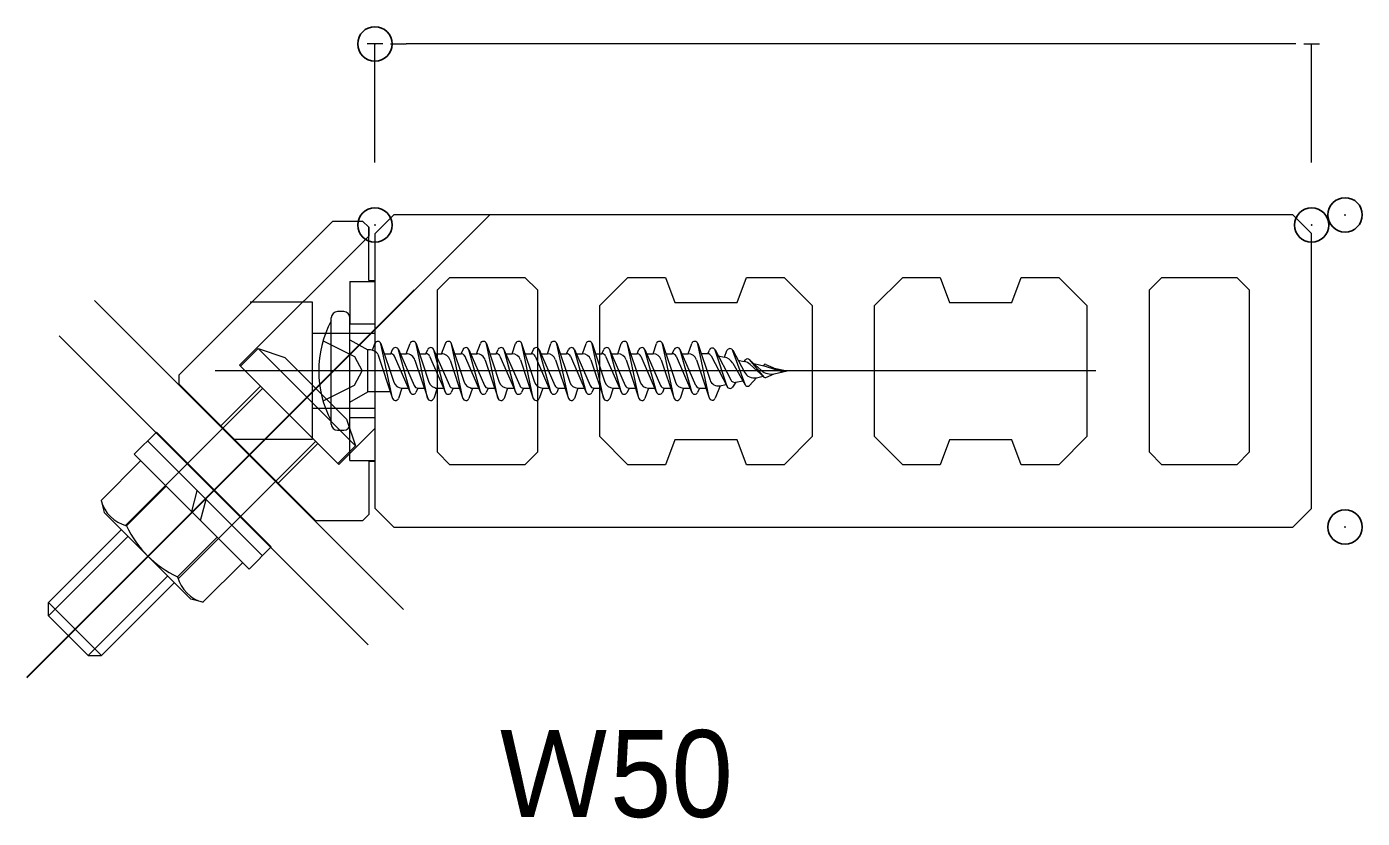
# Model space of a CAD drawing. Units: millimetres, scale not verified. Extents: x -1200 to 1200, y -500 to 500.
# Drawn here: x 717.85 to 739.24, y -435.65 to -422.98 of the extents above; entities that cross this region are included whole.
import ezdxf
from ezdxf.enums import TextEntityAlignment as Align

# ---------------------------------------------------------------- set-up
doc = ezdxf.new("R2010")
doc.units = ezdxf.units.MM
doc.header["$LTSCALE"] = 1.1
doc.header["$PDMODE"] = 32
doc.header["$PDSIZE"] = 0.55
for name, color, linetype, lineweight in [('0-0_一般', 7, 'Continuous', 9), ('0-1_0', 7, 'Continuous', 9), ('0-4_ルーバー', 7, 'Continuous', 9), ('0-9_傾斜ピース', 7, 'Continuous', 9)]:
    doc.layers.add(name, color=color, linetype=linetype, lineweight=lineweight)
doc.layers.add('0-A_Defpoints', color=7, linetype='Continuous')
doc.styles.add('Osaka', font='')
doc.styles.get('Osaka').set_extended_font_data('Osaka')

# ---------------------------------------------------------------- blocks, each defined once
blk = doc.blocks.new('グループ-44-1')
at = {"layer": '0-4_ルーバー'}
for points in [[(134710.58, 166592.76), (134703.13, 166600.21), (134343.13, 166600.21), (134335.58, 166592.66), (134335.58, 166482.76), (134343.13, 166475.21), (134703.13, 166475.21), (134710.58, 166482.66)], [(134395.59, 166500.21), (134365.58, 166500.21), (134360.58, 166505.21), (134360.58, 166570.21), (134365.58, 166575.21), (134395.59, 166575.21), (134400.59, 166570.21), (134400.59, 166505.21)], [(134451.85, 166500.21), (134436.84, 166500.21), (134425.59, 166511.46), (134425.59, 166563.96), (134436.84, 166575.21), (134451.85, 166575.21), (134455.6, 166565.21), (134480.6, 166565.21), (134484.35, 166575.21), (134499.35, 166575.21), (134510.6, 166563.96), (134510.6, 166511.46), (134499.35, 166500.21), (134484.35, 166500.21), (134480.6, 166510.21), (134455.6, 166510.21)], [(134620.62, 166511.46), (134609.37, 166500.21), (134594.36, 166500.21), (134590.61, 166510.21), (134565.61, 166510.21), (134561.86, 166500.21), (134546.86, 166500.21), (134535.61, 166511.46), (134535.61, 166563.96), (134546.86, 166575.21), (134561.86, 166575.21), (134565.61, 166565.21), (134590.61, 166565.21), (134594.36, 166575.21), (134609.37, 166575.21), (134620.62, 166563.96)], [(134645.62, 166505.21), (134645.62, 166570.21), (134650.62, 166575.21), (134680.63, 166575.21), (134685.63, 166570.21), (134685.63, 166505.21), (134680.63, 166500.21), (134650.62, 166500.21)]]:
    blk.add_lwpolyline(points, close=True, dxfattribs=at)
blk = doc.blocks.new('_DOT')
at = {"layer": '0-1_0'}
for p, q in [((-2.5, 0), (-5, 0)), ((-1.25, 0), (1.25, 0))]:
    blk.add_line(p, q, dxfattribs=at)
blk = doc.blocks.new('グループ-1113-1')
at = {"layer": '0-9_傾斜ピース'}
for p, q in [((134323.06, 166561.51), (134320.56, 166561.51)), ((134318.06, 166516.51), (134318.06, 166559.01)), ((134325.56, 166516.51), (134325.56, 166559.01)), ((134314.79, 166549.76), (134327.37, 166543.49)), ((134325.56, 166550.26), (134332.66, 166546.16)), ((134333.78, 166546.16), (134332.66, 166546.16)), ((134334.53, 166546.04), (134335.57, 166548.79)), ((134337.95, 166548.74), (134343.11, 166533.27)), ((134342.56, 166526.92), (134337.99, 166548.6)), ((134341.88, 166544.61), (134342.64, 166546.35)), ((134344.95, 166546.35), (134351.26, 166531.9)), ((134349.62, 166529.34), (134345.01, 166546.18)), ((134348.08, 166544.61), (134349.66, 166548.79)), ((134352.04, 166548.74), (134357.2, 166533.27)), ((134356.65, 166526.92), (134352.08, 166548.6)), ((134355.97, 166544.61), (134356.73, 166546.35)), ((134359.05, 166546.35), (134365.36, 166531.9)), ((134363.72, 166529.34), (134359.11, 166546.18)), ((134362.18, 166544.61), (134363.76, 166548.79)), ((134366.14, 166548.74), (134371.3, 166533.27)), ((134370.75, 166526.92), (134366.18, 166548.6)), ((134370.07, 166544.61), (134370.83, 166546.35)), ((134373.11, 166546.35), (134379.42, 166531.9)), ((134377.78, 166529.34), (134373.17, 166546.18)), ((134376.23, 166544.61), (134377.81, 166548.79)), ((134380.2, 166548.74), (134385.36, 166533.27)), ((134384.81, 166526.92), (134380.24, 166548.6)), ((134384.13, 166544.61), (134384.89, 166546.35)), ((134387.21, 166546.35), (134393.52, 166531.9)), ((134391.88, 166529.34), (134387.27, 166546.18)), ((134390.52, 166544.61), (134391.9, 166548.74)), ((134394.3, 166548.74), (134399.46, 166533.27)), ((134398.91, 166526.92), (134394.34, 166548.6)), ((134398.23, 166544.61), (134398.99, 166546.35)), ((134401.31, 166546.35), (134407.62, 166531.9)), ((134405.98, 166529.34), (134401.37, 166546.18)), ((134404.62, 166544.61), (134406, 166548.74)), ((134408.4, 166548.74), (134413.56, 166533.27)), ((134413.01, 166526.92), (134408.44, 166548.6)), ((134412.33, 166544.61), (134413.09, 166546.35)), ((134415.41, 166546.35), (134421.72, 166531.9)), ((134420.08, 166529.34), (134415.47, 166546.18)), ((134418.72, 166544.61), (134420.1, 166548.74)), ((134422.5, 166548.74), (134427.66, 166533.27)), ((134427.11, 166526.92), (134422.54, 166548.6)), ((134426.43, 166544.61), (134427.19, 166546.35)), ((134429.51, 166546.35), (134435.82, 166531.9)), ((134434.18, 166529.34), (134429.57, 166546.18)), ((134432.82, 166544.61), (134434.2, 166548.74)), ((134436.6, 166548.74), (134441.76, 166533.27)), ((134441.21, 166526.92), (134436.64, 166548.6)), ((134440.53, 166544.61), (134441.29, 166546.35)), ((134443.61, 166546.35), (134449.92, 166531.9)), ((134448.28, 166529.34), (134443.67, 166546.18)), ((134446.92, 166544.61), (134448.3, 166548.74)), ((134450.7, 166548.74), (134455.86, 166533.27)), ((134455.31, 166526.92), (134450.74, 166548.6)), ((134454.63, 166544.61), (134455.39, 166546.35)), ((134464.01, 166531.91), (134457.71, 166546.35)), ((134462.38, 166529.34), (134457.77, 166546.18)), ((134461.02, 166544.61), (134462.4, 166548.74)), ((134464.8, 166548.75), (134469.72, 166534.1)), ((134469.41, 166527.09), (134464.84, 166548.61)), ((134468.81, 166544.61), (134469.49, 166546.14)), ((134471.77, 166546.21), (134478.01, 166534.21)), ((134476.57, 166531.47), (134471.85, 166546.02)), ((134475.52, 166543.31), (134476.52, 166545.88)), ((134478.82, 166546.02), (134483.47, 166537.32)), ((134483.74, 166532.3), (134478.89, 166545.85)), ((134327.37, 166543.49), (134330.42, 166537.76)), ((134336.68, 166544.53), (134342.6, 166526.78)), ((134339.33, 166544.61), (134341.88, 166544.61)), ((134343.31, 166543.78), (134349.68, 166529.17)), ((134345.71, 166544.61), (134348.08, 166544.61)), ((134345.72, 166544.61), (134348.27, 166544.61)), ((134351.59, 166542.08), (134356.69, 166526.78)), ((134353.42, 166544.61), (134355.97, 166544.61)), ((134357.47, 166543.63), (134363.78, 166529.17)), ((134359.81, 166544.61), (134362.18, 166544.61)), ((134359.81, 166544.61), (134362.36, 166544.61)), ((134365.69, 166542.08), (134370.79, 166526.78)), ((134367.52, 166544.61), (134370.07, 166544.61)), ((134371.4, 166543.94), (134377.84, 166529.17)), ((134373.87, 166544.61), (134376.23, 166544.61)), ((134373.91, 166544.61), (134376.46, 166544.61)), ((134379.75, 166542.08), (134384.85, 166526.78)), ((134381.58, 166544.61), (134384.13, 166544.61)), ((134385.63, 166543.63), (134391.94, 166529.17)), ((134387.97, 166544.61), (134390.52, 166544.61)), ((134393.79, 166542.25), (134398.95, 166526.78)), ((134395.68, 166544.61), (134398.23, 166544.61)), ((134399.73, 166543.63), (134406.04, 166529.17)), ((134402.07, 166544.61), (134404.62, 166544.61)), ((134407.89, 166542.25), (134413.05, 166526.78)), ((134409.78, 166544.61), (134412.33, 166544.61)), ((134413.83, 166543.63), (134420.14, 166529.17)), ((134416.17, 166544.61), (134418.72, 166544.61)), ((134421.99, 166542.25), (134427.15, 166526.78)), ((134423.88, 166544.61), (134426.43, 166544.61)), ((134427.93, 166543.63), (134434.24, 166529.17)), ((134430.27, 166544.61), (134432.82, 166544.61)), ((134436.09, 166542.25), (134441.25, 166526.78)), ((134437.98, 166544.61), (134440.53, 166544.61)), ((134442.03, 166543.63), (134448.34, 166529.17)), ((134444.37, 166544.61), (134446.92, 166544.61)), ((134450.19, 166542.25), (134455.35, 166526.78)), ((134452.08, 166544.61), (134454.63, 166544.61)), ((134456.13, 166543.63), (134462.44, 166529.17)), ((134458.47, 166544.61), (134461.02, 166544.61)), ((134464.31, 166542.25), (134469.45, 166526.95)), ((134468.81, 166544.61), (134466.19, 166544.61)), ((134470.18, 166543.78), (134476.57, 166531.47)), ((134472.99, 166543.87), (134475.52, 166543.31)), ((134478.84, 166540.87), (134483.82, 166532.13)), ((134480.9, 166542.12), (134483.43, 166541.56)), ((134483.43, 166541.56), (134483.9, 166542.17)), ((134490.31, 166537.96), (134485.46, 166542.31)), ((134485.57, 166542.2), (134491.3, 166535.32)), ((134491.36, 166535.26), (134485.75, 166540.36)), ((134490.96, 166539.89), (134491.35, 166540.26)), ((134492.06, 166540.38), (134498.85, 166537.38)), ((134327.37, 166532.04), (134330.42, 166537.76)), ((134488.38, 166535.06), (134485.54, 166531.94)), ((134488.38, 166535.06), (134490.95, 166535.63)), ((134492.06, 166535.14), (134495.4, 166536.62)), ((134495.4, 166538.9), (134500.56, 166537.76)), ((134495.4, 166536.62), (134500.56, 166537.76)), ((134314.79, 166525.76), (134327.37, 166532.04)), ((134346.38, 166530.91), (134345, 166526.78)), ((134346.38, 166530.91), (134348.92, 166530.91)), ((134352.76, 166530.91), (134352, 166529.17)), ((134352.76, 166530.91), (134355.31, 166530.91)), ((134360.47, 166530.91), (134359.09, 166526.78)), ((134359.71, 166530.91), (134363.02, 166530.91)), ((134366.86, 166530.91), (134366.1, 166529.17)), ((134366.86, 166530.91), (134369.41, 166530.91)), ((134374.57, 166530.91), (134373.19, 166526.78)), ((134373.77, 166530.91), (134377.08, 166530.91)), ((134380.92, 166530.91), (134380.16, 166529.17)), ((134380.92, 166530.91), (134383.47, 166530.91)), ((134388.63, 166530.91), (134387.25, 166526.78)), ((134388.63, 166530.91), (134391.18, 166530.91)), ((134395.02, 166530.91), (134394.26, 166529.17)), ((134395.02, 166530.91), (134397.57, 166530.91)), ((134402.73, 166530.91), (134401.35, 166526.78)), ((134402.73, 166530.91), (134405.28, 166530.91)), ((134409.12, 166530.91), (134408.36, 166529.17)), ((134409.12, 166530.91), (134411.67, 166530.91)), ((134416.83, 166530.91), (134415.45, 166526.78)), ((134416.83, 166530.91), (134419.38, 166530.91)), ((134423.22, 166530.91), (134422.46, 166529.17)), ((134423.22, 166530.91), (134425.77, 166530.91)), ((134430.93, 166530.91), (134429.55, 166526.78)), ((134430.93, 166530.91), (134433.48, 166530.91)), ((134437.32, 166530.91), (134436.56, 166529.17)), ((134437.32, 166530.91), (134439.87, 166530.91)), ((134445.03, 166530.91), (134443.65, 166526.78)), ((134445.03, 166530.91), (134447.58, 166530.91)), ((134451.42, 166530.91), (134450.66, 166529.17)), ((134451.42, 166530.91), (134453.97, 166530.91)), ((134459.13, 166530.91), (134457.75, 166526.78)), ((134459.13, 166530.91), (134461.68, 166530.91)), ((134465.53, 166530.91), (134464.76, 166529.17)), ((134465.53, 166530.91), (134468.12, 166530.91)), ((134473.75, 166531.82), (134471.83, 166526.89)), ((134473.75, 166531.82), (134476.12, 166532.34)), ((134480.11, 166533.23), (134478.73, 166531.31)), ((134480.11, 166533.23), (134482.85, 166533.83)), ((134325.56, 166525.26), (134332.66, 166529.36)), ((134320.56, 166514.01), (134323.06, 166514.01))]:
    blk.add_line(p, q, dxfattribs=at)
for points in [[(134341.74, 166529.36), (134332.66, 166529.36), (134332.66, 166546.16)], [(134487.24, 166540.71), (134491.8, 166539.7), (134498.85, 166537.38)]]:
    blk.add_lwpolyline(points, dxfattribs=at)
for centre, radius, start, end in [((134320.56, 166559.01), 2.5, 90, 180), ((134323.06, 166559.01), 2.5, 0, 90), ((134355.56, 166537.76), 42.5, 151.9275, 208.0725), ((134333.62, 166542.46), 3.71, 34.1152, 90), ((134336.75, 166548.34), 1.27, 11.8951, 159.3065), ((134343.79, 166545.84), 1.27, 15.2955, 164.7045), ((134350.84, 166548.34), 1.27, 11.8951, 159.3065), ((134357.89, 166545.84), 1.27, 15.2955, 156.4349), ((134364.94, 166548.34), 1.27, 11.8951, 159.3065), ((134371.99, 166545.84), 1.27, 15.2955, 156.4349), ((134379, 166548.34), 1.27, 11.8951, 159.3065), ((134386.05, 166545.84), 1.27, 15.2955, 156.4349), ((134393.1, 166548.34), 1.27, 11.8951, 161.5761), ((134400.15, 166545.84), 1.27, 15.2955, 156.4349), ((134407.2, 166548.34), 1.27, 11.8951, 161.5761), ((134414.25, 166545.84), 1.27, 15.2955, 156.4349), ((134421.3, 166548.34), 1.27, 11.8951, 161.5761), ((134428.35, 166545.84), 1.27, 15.2955, 156.4349), ((134435.4, 166548.34), 1.27, 11.8951, 161.5761), ((134442.45, 166545.84), 1.27, 15.2955, 156.4349), ((134449.5, 166548.34), 1.27, 11.8951, 161.5761), ((134456.55, 166545.84), 1.27, 15.2955, 156.4349), ((134463.6, 166548.34), 1.27, 11.9876, 161.5761), ((134470.65, 166545.62), 1.27, 17.9663, 156.1481), ((134477.7, 166545.42), 1.27, 19.6919, 158.6831), ((134341.88, 166542.97), 1.64, 23.5651, 90), ((134348.08, 166540.91), 3.71, 18.4239, 90), ((134355.97, 166542.97), 1.64, 23.5651, 90), ((134362.18, 166540.91), 3.71, 18.4239, 90), ((134370.07, 166542.97), 1.64, 23.5651, 90), ((134376.23, 166540.91), 3.71, 18.4239, 90), ((134384.13, 166542.97), 1.64, 23.5651, 90), ((134390.52, 166541.16), 3.45, 18.4239, 90), ((134398.23, 166542.97), 1.64, 23.5651, 90), ((134404.62, 166541.16), 3.45, 18.4239, 90), ((134412.33, 166542.97), 1.64, 23.5651, 90), ((134418.72, 166541.16), 3.45, 18.4239, 90), ((134426.43, 166542.97), 1.64, 23.5651, 90), ((134432.82, 166541.16), 3.45, 18.4239, 90), ((134440.53, 166542.97), 1.64, 23.5651, 90), ((134446.92, 166541.16), 3.45, 18.4239, 90), ((134454.63, 166542.97), 1.64, 23.5651, 90), ((134461.02, 166541.14), 3.47, 18.5648, 90), ((134468.81, 166543.08), 1.53, 27.4452, 90), ((134474.41, 166538.34), 5.09, 29.7006, 77.5), ((134482.33, 166536.59), 5.09, 47.7278, 77.5), ((134484.75, 166541.52), 1.07, 39.766, 142.366), ((134491.8, 166539.78), 0.653, 66.1672, 132.914), ((134487.42, 166539.43), 4.48, 208.1432, 282.5), ((134494.16, 166542.24), 5.76, 228.0402, 282.5), ((134491.8, 166535.74), 0.653, 219.766, 293.8328), ((134346.38, 166534.36), 3.45, 198.4239, 270), ((134352.76, 166532.55), 1.64, 203.5651, 270), ((134360.47, 166534.36), 3.45, 198.4239, 270), ((134366.86, 166532.55), 1.64, 203.5651, 270), ((134374.57, 166534.36), 3.45, 198.4239, 270), ((134380.92, 166532.55), 1.64, 203.5651, 270), ((134388.63, 166534.36), 3.45, 198.4239, 270), ((134395.02, 166532.55), 1.64, 203.5651, 270), ((134402.73, 166534.36), 3.45, 198.4239, 270), ((134409.12, 166532.55), 1.64, 203.5651, 270), ((134416.83, 166534.36), 3.45, 198.4239, 270), ((134423.22, 166532.55), 1.64, 203.5651, 270), ((134430.93, 166534.36), 3.45, 198.4239, 270), ((134437.32, 166532.55), 1.64, 203.5651, 270), ((134445.03, 166534.36), 3.45, 198.4239, 270), ((134451.42, 166532.55), 1.64, 203.5651, 270), ((134459.13, 166534.36), 3.45, 198.4239, 270), ((134465.53, 166532.57), 1.66, 203.5651, 270), ((134473, 166535.2), 3.46, 198.5648, 282.5), ((134477.7, 166532.05), 1.27, 188.4874, 324.2893), ((134479.69, 166535.08), 1.9, 207.4452, 282.5), ((134484.75, 166532.66), 1.07, 199.6919, 317.6833), ((134343.8, 166527.18), 1.27, 191.8951, 341.5761), ((134350.84, 166529.68), 1.27, 195.2955, 336.4349), ((134357.89, 166527.18), 1.27, 191.8951, 341.5761), ((134364.94, 166529.68), 1.27, 195.2955, 336.4349), ((134371.99, 166527.18), 1.27, 191.8951, 341.5761), ((134379, 166529.68), 1.27, 195.2955, 336.4349), ((134386.05, 166527.18), 1.27, 191.8951, 341.5761), ((134393.1, 166529.68), 1.27, 195.2955, 336.4349), ((134400.15, 166527.18), 1.27, 191.8951, 341.5761), ((134407.2, 166529.68), 1.27, 195.2955, 336.4349), ((134414.25, 166527.18), 1.27, 191.8951, 341.5761), ((134421.3, 166529.68), 1.27, 195.2955, 336.4349), ((134428.35, 166527.18), 1.27, 191.8951, 341.5761), ((134435.4, 166529.68), 1.27, 195.2955, 336.4349), ((134442.45, 166527.18), 1.27, 191.8951, 341.5761), ((134449.5, 166529.68), 1.27, 195.2955, 336.4349), ((134456.55, 166527.18), 1.27, 191.8951, 341.5761), ((134463.6, 166529.68), 1.27, 195.2955, 336.1481), ((134470.65, 166527.35), 1.27, 191.9876, 338.683), ((134320.56, 166516.51), 2.5, 180, 270), ((134323.06, 166516.51), 2.5, 270, 0)]:
    blk.add_arc(centre, radius, start, end, dxfattribs=at)
blk = doc.blocks.new('グループ-1114-1')
at = {"layer": '0-9_傾斜ピース'}
blk.add_blockref('グループ-1113-1', (0, 0), dxfattribs=at)
blk = doc.blocks.new('グループ-1177-1')
at = {"layer": '0-9_傾斜ピース'}
for p, q in [((134223.26, 166565.96), (134347.01, 166442.22)), ((134209.12, 166551.82), (134332.87, 166428.07))]:
    blk.add_line(p, q, dxfattribs=at)
blk = doc.blocks.new('グループ-1178-1')
at = {"layer": '0-9_傾斜ピース'}
for p, q in [((134235.69, 166475.86), (134290.75, 166530.91)), ((134256.77, 166454.51), (134311.84, 166509.58)), ((134234.06, 166474.23), (134204.89, 166445.06)), ((134252.62, 166455.66), (134220.8, 166423.84)), ((134255.27, 166453.01), (134226.11, 166423.84)), ((134226.11, 166423.84), (134204.89, 166445.06))]:
    blk.add_line(p, q, dxfattribs=at)
for points in [[(134327.75, 166507.81), (134288.86, 166546.7), (134281.79, 166539.63), (134320.68, 166500.74)], [(134327.75, 166507.81), (134288.86, 166546.7), (134299.47, 166543.17), (134324.22, 166518.42)]]:
    blk.add_lwpolyline(points, close=True, dxfattribs=at)
for points in [[(134236.71, 166471.57), (134204.89, 166439.75), (134204.89, 166445.06)], [(134204.89, 166439.75), (134220.8, 166423.84), (134226.11, 166423.84)]]:
    blk.add_lwpolyline(points, dxfattribs=at)
blk = doc.blocks.new('グループ-1179-1')
at = {"layer": '0-9_傾斜ピース'}
for p, q in [((134248.07, 166513.25), (134239.23, 166504.41)), ((134290.5, 166463.75), (134244.54, 166509.71)), ((134294.04, 166467.28), (134248.07, 166513.25)), ((134285.2, 166458.45), (134239.23, 166504.41)), ((134241.8, 166501.84), (134225.91, 166485.94)), ((134252.01, 166491.63), (134236.11, 166475.74)), ((134262.22, 166481.43), (134264.46, 166489.79)), ((134225.91, 166485.94), (134227.21, 166481.07)), ((134265.75, 166477.89), (134267.99, 166486.26)), ((134227.21, 166481.07), (134261.86, 166446.42)), ((134272.42, 166471.22), (134256.53, 166455.33)), ((134294.04, 166467.28), (134285.2, 166458.45))]:
    blk.add_line(p, q, dxfattribs=at)
blk.add_lwpolyline([(134282.63, 166461.01), (134266.73, 166445.12), (134261.86, 166446.42)], dxfattribs=at)
for centre, radius, start, end in [((134239.85, 166489.68), 14.43, 195, 255), ((134274.64, 166493.85), 42.57, 205.1809, 244.8191), ((134270.47, 166459.06), 14.43, 195, 255)]:
    blk.add_arc(centre, radius, start, end, dxfattribs=at)
blk = doc.blocks.new('グループ-1180-1')
at = {"layer": '0-9_傾斜ピース'}
blk.add_line((134196.21, 166415.16), (134351.32, 166570.27), dxfattribs=at)
for name in ['グループ-1178-1', 'グループ-1179-1']:
    blk.add_blockref(name, (0, 0), dxfattribs=at)
blk = doc.blocks.new('グループ-1181-1')
at = {"layer": '0-9_傾斜ピース'}
for p, q in [((134257.04, 166536.1), (134318.71, 166597.76)), ((134318.71, 166597.76), (134330.56, 166597.76)), ((134325.56, 166573.59), (134335.56, 166573.59)), ((134325.56, 166573.59), (134325.56, 166556.45)), ((134310.56, 166565.26), (134285.56, 166565.26)), ((134310.56, 166565.26), (134286.21, 166565.26)), ((134310.56, 166510.68), (134310.56, 166565.26)), ((134335.56, 166556.45), (134325.56, 166556.45)), ((134335.56, 166552.76), (134310.56, 166552.76)), ((134257.04, 166536.1), (134257.04, 166532.56)), ((134311.84, 166477.76), (134257.04, 166532.56)), ((134335.56, 166522.76), (134310.56, 166522.76)), ((134310.56, 166510.26), (134279.34, 166510.26)), ((134325.56, 166501.93), (134335.56, 166501.93)), ((134335.56, 166501.51), (134333.06, 166501.51))]:
    blk.add_line(p, q, dxfattribs=at)
for points in [[(134333.06, 166574.01), (134333.06, 166595.26), (134330.56, 166597.76)], [(134333.06, 166574.01), (134335.56, 166574.01), (134335.56, 166501.51)], [(134325.56, 166501.93), (134325.56, 166519.07), (134335.56, 166519.07)], [(134333.06, 166501.51), (134333.06, 166480.26), (134330.56, 166477.76), (134311.84, 166477.76)]]:
    blk.add_lwpolyline(points, dxfattribs=at)
blk = doc.blocks.new('グループ-1182-1')
at = {"layer": '0-9_傾斜ピース'}
for p, q in [((134257.04, 166536.1), (134318.71, 166597.76)), ((134318.71, 166597.76), (134330.56, 166597.76)), ((134333.06, 166595.26), (134330.56, 166597.76)), ((134333.06, 166595.26), (134333.06, 166591.78)), ((134281.35, 166540.08), (134333.06, 166591.78)), ((134257.04, 166536.1), (134257.04, 166532.56)), ((134289.75, 166531.68), (134281.35, 166540.08)), ((134273.84, 166515.77), (134257.04, 166532.56)), ((134273.84, 166515.77), (134289.75, 166531.68)), ((134335.56, 166514.73), (134321.12, 166500.3)), ((134335.56, 166514.73), (134335.56, 166501.51)), ((134312.73, 166508.7), (134296.82, 166492.79)), ((134321.12, 166500.3), (134312.73, 166508.7)), ((134335.56, 166501.51), (134333.06, 166501.51)), ((134311.84, 166477.76), (134296.82, 166492.79))]:
    blk.add_line(p, q, dxfattribs=at)
blk.add_lwpolyline([(134333.06, 166501.51), (134333.06, 166480.26), (134330.56, 166477.76), (134311.84, 166477.76)], dxfattribs=at)
blk = doc.blocks.new('グループ-1183-1')
at = {"layer": '0-9_傾斜ピース'}
for name in ['グループ-1181-1', 'グループ-1182-1']:
    blk.add_blockref(name, (0, 0), dxfattribs=at)
blk = doc.blocks.new('グループ-1184-1')
at = {"layer": '0-9_傾斜ピース'}
for p, q in [((134196.15, 166414.84), (134381.57, 166600.26)), ((134624.24, 166537.76), (134271.56, 166537.76))]:
    blk.add_line(p, q, dxfattribs=at)
for name in ['グループ-1183-1', 'グループ-1180-1', 'グループ-1177-1']:
    blk.add_blockref(name, (0, 0), dxfattribs=at)

msp = doc.modelspace()

# ---------------------------------------------------------------- linework, layer by layer
at = {"layer": '0-0_一般'}
for p, q in [((723.422, -425.153), (723.422, -423.252)), ((737.922, -423.252), (723.923, -423.252)), ((738.423, -425.153), (738.423, -423.252))]:
    msp.add_line(p, q, dxfattribs=at)
at = {"layer": '0-A_Defpoints'}
for p in [(723.422, -423.252), (738.96, -425.99), (723.422, -426.153), (738.423, -426.153), (738.96, -430.99)]:
    msp.add_point(p, dxfattribs=at)

# ---------------------------------------------------------------- block references
at = {"layer": '0-0_一般', "xscale": 0.1001489, "yscale": 0.1001489, "rotation": 180}
msp.add_blockref('_DOT', (723.422, -423.252), dxfattribs=at)
at = {"layer": '0-0_一般', "xscale": 0.1001489, "yscale": 0.1001489}
msp.add_blockref('_DOT', (738.423, -423.252), dxfattribs=at)
at = {"layer": '0-4_ルーバー', "xscale": 0.04, "yscale": 0.04}
msp.add_blockref('グループ-44-1', (-4650, -7090), dxfattribs=at)
at = {"layer": '0-9_傾斜ピース', "xscale": 0.04, "yscale": 0.04}
for name in ['グループ-1184-1', 'グループ-1114-1']:
    msp.add_blockref(name, (-4650, -7090), dxfattribs=at)

# ---------------------------------------------------------------- texts
at = {"layer": '0-0_一般', "style": 'Osaka', "width": 0.95}
msp.add_text('Ｗ50', height=1.393, dxfattribs=at).set_placement((725.382, -436.052), align=Align.BOTTOM_LEFT)

doc.saveas('drawing.dxf')
